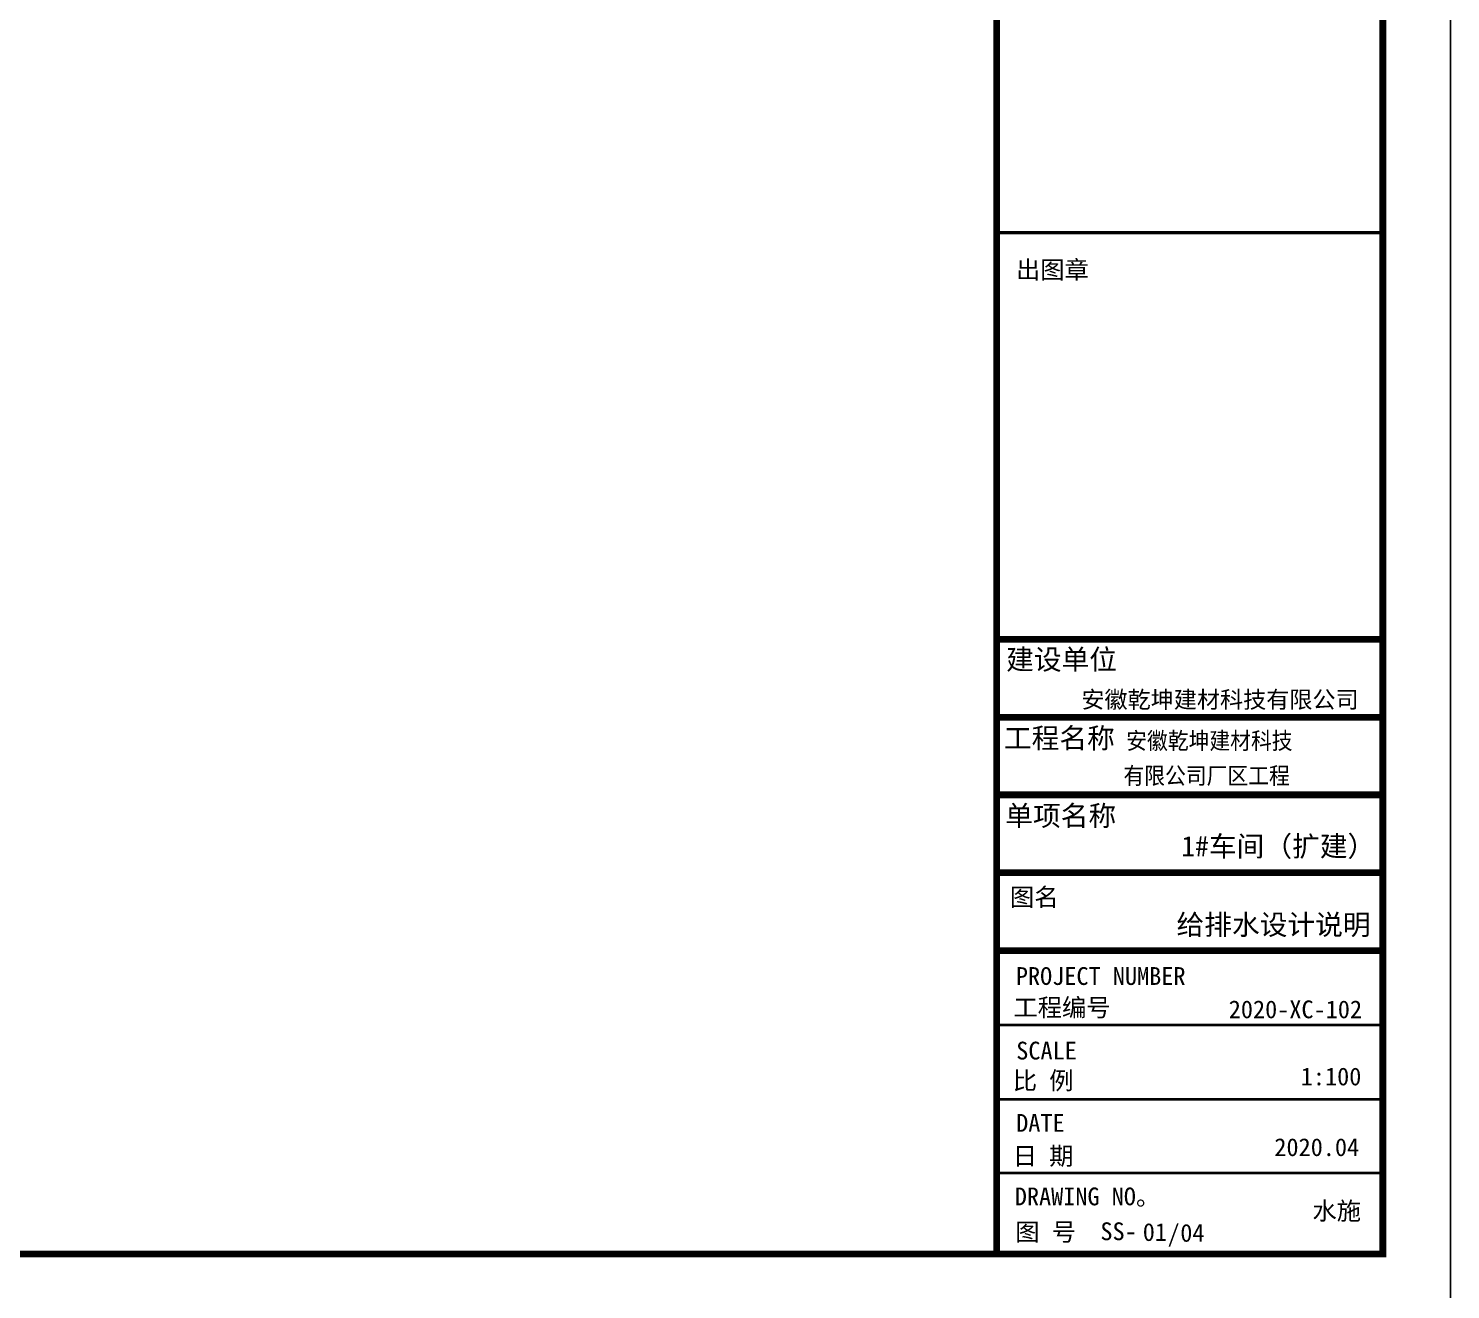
# Model space of a CAD drawing. Extents: x 4150464 to 4450492, y 483482 to 853422.
# Drawn here: x 4286699 to 4307688, y 811897 to 830518 of the extents above; entities that cross this region are included whole.
import ezdxf

# ---------------------------------------------------------------- set-up
doc = ezdxf.new("R2010")
doc.units = 0
doc.header["$LTSCALE"] = 1000
doc.header["$MEASUREMENT"] = 0
doc.layers.add('PUB_TEXT', color=7, linetype='Continuous')
doc.layers.add('图框', color=7, linetype='Continuous')
doc.styles.add('宋体', font='')
doc.styles.add('黑体', font='simhei.ttf')
doc.styles.get('宋体').set_extended_font_data('SimSun')

msp = doc.modelspace()

# ---------------------------------------------------------------- linework, layer by layer
for p, q in [((4300988, 821497), (4306587, 821497)), ((4300988, 820347), (4306589, 820347)), ((4300988, 819202), (4306609, 819202)), ((4300988, 818052), (4306609, 818052))]:
    msp.add_line(p, q)
at = {"color": 3}
msp.add_lwpolyline([(4248288, 811422), (4248288, 853422), (4307688, 853422), (4307688, 811422)], close=True, dxfattribs=at)
at = {"const_width": 100}
msp.add_lwpolyline([(4250788, 812422), (4306688, 812422), (4306688, 852422), (4250788, 852422)], close=True, dxfattribs=at)
at = {"layer": 'PUB_TEXT'}
for p, q in [((4300988, 833511), (4300988, 821497)), ((4300988, 821497), (4300988, 827504))]:
    msp.add_line(p, q, dxfattribs=at)
at = {"layer": '图框', "color": 4}
msp.add_line((4300988, 852422), (4300988, 812422), dxfattribs=at)
at = {"layer": '图框', "color": 0}
for p, q in [((4300988, 821497), (4306666, 821497)), ((4300988, 816902), (4306688, 816902))]:
    msp.add_line(p, q, dxfattribs=at)
at = {"layer": '图框', "color": 4}
for points, const_width in [([(4300988, 852422), (4300988, 812422)], 98.6), ([(4300988, 821497), (4306666, 821497)], 99.6), ([(4300988, 820347), (4306668, 820347)], 99.6), ([(4300988, 819202), (4306688, 819202)], 99.6), ([(4300988, 818052), (4306688, 818052)], 99.6), ([(4300988, 816902), (4306688, 816902)], 99.6), ([(4300988, 815803), (4306688, 815803)], 40.3), ([(4300988, 814706), (4306688, 814706)], 40.3), ([(4300988, 813617), (4306688, 813617)], 40.3)]:
    msp.add_lwpolyline(points, dxfattribs=dict(at, const_width=const_width))
at = {"layer": '图框', "color": 4, "const_width": 98.6}
msp.add_lwpolyline([(4300988, 852422), (4306688, 852422), (4306688, 812422), (4300988, 812422)], close=True, dxfattribs=at)
at = {"layer": '图框', "color": 0}
for points, const_width in [([(4300988, 827504), (4306688, 827504)], 50), ([(4300988, 821497), (4306666, 821497)], 40.3), ([(4300988, 816902), (4306688, 816902)], 40.3)]:
    msp.add_lwpolyline(points, dxfattribs=dict(at, const_width=const_width))

# ---------------------------------------------------------------- texts
at = {"layer": 'PUB_TEXT'}
for s, height, style, p in [('安徽乾坤建材科技有限公司', 250, '黑体', (4302239, 820484)), ('1#车间（扩建）', 300, '黑体', (4303713, 818293)), ('给排水设计说明', 300, '宋体', (4303643, 817135, 0)), ('2020-XC-102', 262.94, '黑体', (4304414, 815903)), ('1:100', 262.9, '黑体', (4305477, 814912)), ('2020.04', 262.9, '黑体', (4305087, 813868)), ('水施', 262.9, '黑体', (4305649, 812927)), ('SS-', 262.9, '黑体', (4302520, 812626)), ('01', 262.9, '黑体', (4303145, 812615)), ('/', 263, '黑体', (4303511, 812593)), ('04', 262.9, '黑体', (4303699, 812603))]:
    msp.add_text(s, height=height, dxfattribs=dict(at, style=style)).set_placement(p)
at = {"layer": 'PUB_TEXT', "style": '黑体', "width": 0.9}
for s, p in [('安徽乾坤建材科技', (4302901, 819876)), ('有限公司厂区工程', (4302860, 819360))]:
    msp.add_text(s, height=250, dxfattribs=at).set_placement(p)
at = {"layer": '图框', "color": 4, "style": '黑体'}
for s, height, p in [('出图章', 262.9, (4301274, 826824)), ('建设单位', 300, (4301129, 821051)), ('工程名称', 300, (4301096, 819889)), ('单项名称', 300, (4301116, 818743)), ('图名', 262.9, (4301185, 817561)), ('工程编号', 262.9, (4301236, 815930)), ('SCALE', 262.9, (4301278, 815294)), ('比 例', 262.9, (4301227, 814851)), ('DATE', 262.9, (4301277, 814226)), ('日 期', 262.9, (4301227, 813738)), ('DRAWING NO。', 262.94, (4301256, 813141)), ('图 号', 262.9, (4301265, 812616))]:
    msp.add_text(s, height=height, dxfattribs=at).set_placement(p)
at = {"layer": '图框', "color": 0, "style": '黑体'}
msp.add_text('PROJECT NUMBER', height=262.94, dxfattribs=at).set_placement((4301272, 816395))

doc.saveas('drawing.dxf')
